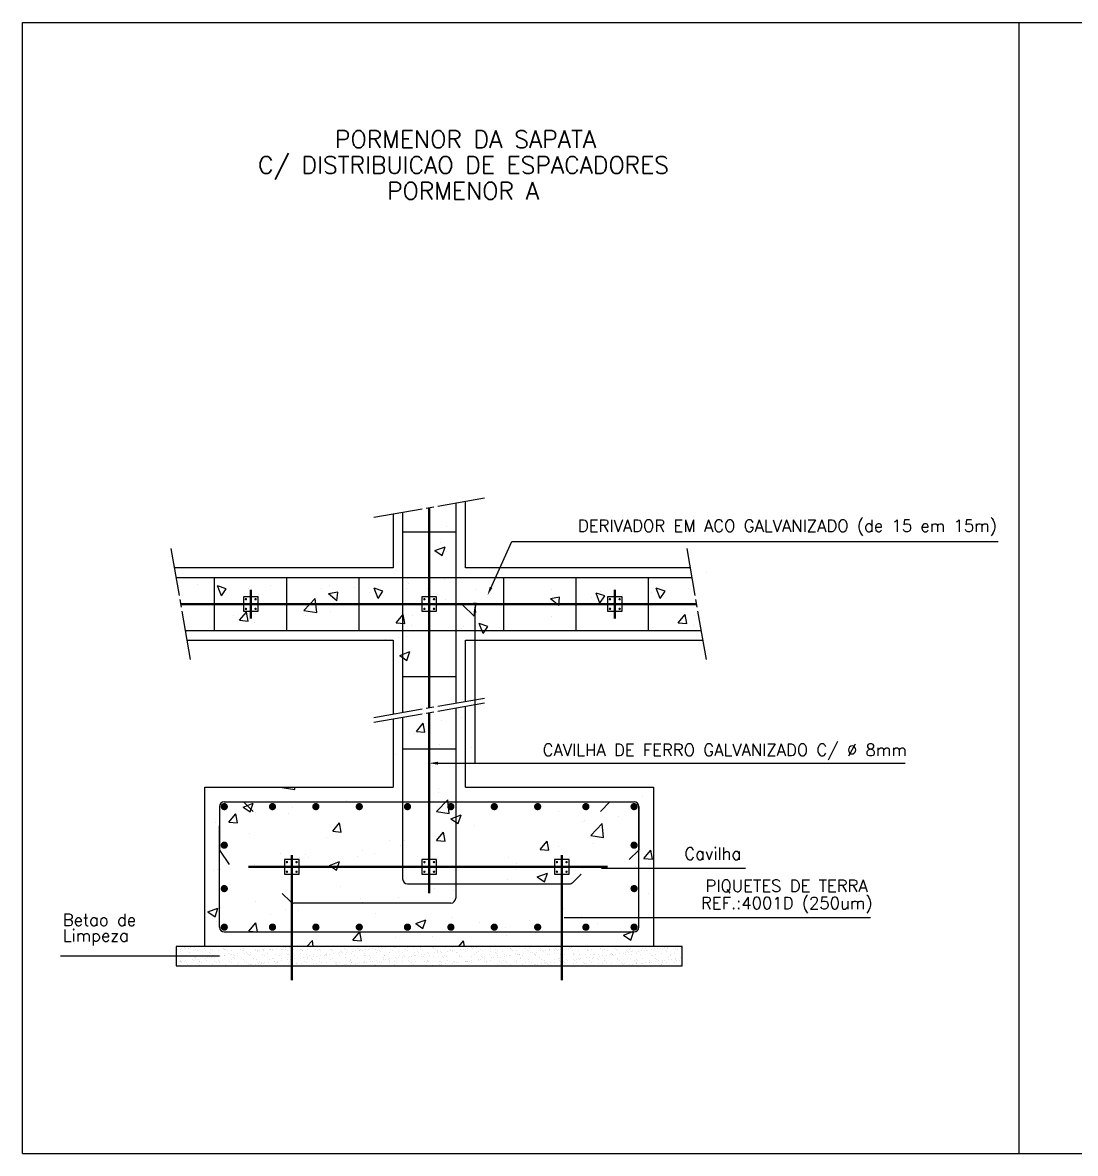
# Model space of a CAD drawing. Extents: x 5721 to 7477, y -2900 to -2449.
# Drawn here: x 6619.7 to 6680.9, y -2715.6 to -2649.9 of the extents above; entities that cross this region are included whole.
import ezdxf
from ezdxf.enums import TextEntityAlignment as Align

# ---------------------------------------------------------------- set-up
doc = ezdxf.new("R2010")
doc.units = 0
doc.header["$LTSCALE"] = 1.7
doc.header["$MEASUREMENT"] = 0
doc.layers.get('0').update_dxf_attribs({"linetype": 'CONTINUOUS'})
doc.styles.add('ROMANS', font='ROMANS.shx', dxfattribs={"width": 0.75})

# ---------------------------------------------------------------- blocks, each defined once
blk = doc.blocks.new('*X14')
at = {"color": 0, "linetype": 'Continuous'}
for p, q in [((-53.69, -22.6), (-53.69, -22.6)), ((-53.17, -23.03), (-53.17, -23.03)), ((-53.13, -22.64), (-53.13, -22.64)), ((-52.87, -22.5), (-52.87, -22.5)), ((-52.71, -22.91), (-52.71, -22.91)), ((-52.2, -22.31), (-52.2, -22.31)), ((-52.01, -22.48), (-52.01, -22.48)), ((-51.52, -22.32), (-51.52, -22.32)), ((-51.14, -23.28), (-51.14, -23.28)), ((-51, -22.25), (-51, -22.25)), ((-50.47, -22.93), (-50.47, -22.93)), ((-50.18, -22.14), (-50.18, -22.14)), ((-50.02, -22.64), (-50.02, -22.64)), ((-49.59, -22.91), (-49.59, -22.91)), ((-49.27, -22), (-49.27, -22)), ((-48.14, -22.4), (-48.14, -22.4)), ((-47.86, -22.89), (-47.86, -22.89)), ((-47.14, -23.31), (-47.14, -23.31)), ((-46.9, -22.63), (-46.9, -22.63)), ((-46.48, -22.9), (-46.48, -22.9)), ((-45.3, -22.91), (-45.3, -22.91)), ((-44.14, -22.43), (-44.14, -22.43)), ((-43.95, -22.6), (-43.95, -22.6)), ((-43.79, -22.63), (-43.79, -22.63)), ((-43.37, -22.9), (-43.37, -22.9)), ((-43.08, -23.4), (-43.08, -23.4)), ((-42.6, -22.81), (-42.6, -22.81)), ((-40.67, -22.62), (-40.67, -22.62)), ((-40.25, -22.89), (-40.25, -22.89)), ((-40.08, -22.52), (-40.08, -22.52)), ((-39.98, -22.78), (-39.98, -22.78)), ((-39.83, -23.37), (-39.83, -23.37)), ((-39.31, -23.3), (-39.31, -23.3)), ((-39.08, -23.43), (-39.08, -23.43)), ((-38.49, -23.19), (-38.49, -23.19)), ((-37.56, -22.62), (-37.56, -22.62)), ((-37.42, -22.79), (-37.42, -22.79)), ((-37.14, -22.88), (-37.14, -22.88)), ((-37.13, -23.01), (-37.13, -23.01)), ((-36.61, -22.94), (-36.61, -22.94)), ((-36.07, -22.56), (-36.07, -22.56)), ((-35.89, -22.72), (-35.89, -22.72)), ((-35.8, -22.84), (-35.8, -22.84)), ((-34.72, -22.69), (-34.72, -22.69)), ((-34.45, -22.61), (-34.45, -22.61)), ((-34.44, -22.66), (-34.44, -22.66)), ((-34.02, -22.88), (-34.02, -22.88)), ((-33.92, -22.59), (-33.92, -22.59)), ((-33.11, -22.48), (-33.11, -22.48)), ((-32.1, -22.66), (-32.1, -22.66)), ((-32.01, -22.64), (-32.01, -22.64)), ((-31.75, -22.3), (-31.75, -22.3)), ((-31.33, -22.6), (-31.33, -22.6)), ((-31.23, -22.24), (-31.23, -22.24)), ((-30.91, -22.87), (-30.91, -22.87)), ((-30.42, -22.13), (-30.42, -22.13)), ((-29.54, -22.67), (-29.54, -22.67)), ((-28.22, -22.6), (-28.22, -22.6)), ((-28.01, -22.68), (-28.01, -22.68)), ((-27.83, -22.85), (-27.83, -22.85)), ((-27.8, -22.87), (-27.8, -22.87)), ((-26.84, -22.57), (-26.84, -22.57)), ((-25.1, -22.59), (-25.1, -22.59)), ((-24.68, -22.86), (-24.68, -22.86)), ((-24.23, -22.54), (-24.23, -22.54)), ((-23.95, -22.77), (-23.95, -22.77)), ((-21.99, -22.59), (-21.99, -22.59)), ((-21.67, -22.55), (-21.67, -22.55)), ((-21.57, -22.86), (-21.57, -22.86)), ((-20.26, -23.44), (-20.26, -23.44)), ((-20.06, -23.35), (-20.06, -23.35)), ((-19.95, -22.8), (-19.95, -22.8)), ((-19.77, -22.97), (-19.77, -22.97)), ((-19.54, -23.29), (-19.54, -23.29)), ((-18.97, -22.45), (-18.97, -22.45)), ((-18.87, -22.58), (-18.87, -22.58)), ((-18.73, -23.18), (-18.73, -23.18)), ((-18.45, -22.85), (-18.45, -22.85)), ((-17.37, -23), (-17.37, -23)), ((-16.85, -22.93), (-16.85, -22.93)), ((-16.76, -22.09), (-16.76, -22.09)), ((-16.35, -22.42), (-16.35, -22.42)), ((-16.04, -22.82), (-16.04, -22.82)), ((-15.89, -22.89), (-15.89, -22.89)), ((-15.76, -22.58), (-15.76, -22.58)), ((-15.34, -22.85), (-15.34, -22.85)), ((-15, -23.36), (-15, -23.36)), ((-14.68, -22.65), (-14.68, -22.65)), ((-14.16, -22.58), (-14.16, -22.58)), ((-13.79, -22.43), (-13.79, -22.43)), ((-13.35, -22.47), (-13.35, -22.47)), ((-12.88, -22.01), (-12.88, -22.01)), ((-12.65, -22.57), (-12.65, -22.57)), ((-12.38, -23.33), (-12.38, -23.33)), ((-12.22, -22.84), (-12.22, -22.84)), ((-11.99, -22.29), (-11.99, -22.29)), ((-11.89, -22.92), (-11.89, -22.92)), ((-11.7, -23.09), (-11.7, -23.09)), ((-11.47, -22.22), (-11.47, -22.22)), ((-11.09, -22.34), (-11.09, -22.34)), ((-10.65, -22.12), (-10.65, -22.12)), ((-9.82, -23.34), (-9.82, -23.34)), ((-9.53, -22.57), (-9.53, -22.57)), ((-9.11, -22.83), (-9.11, -22.83)), ((-8.88, -22.05), (-8.88, -22.05)), ((-8.7, -22.22), (-8.7, -22.22)), ((-8.47, -22.3), (-8.47, -22.3)), ((-7.83, -23.01), (-7.83, -23.01)), ((-7.12, -23.24), (-7.12, -23.24)), ((-6.42, -22.56), (-6.42, -22.56)), ((-6, -22.83), (-6, -22.83)), ((-5.91, -22.31), (-5.91, -22.31)), ((-4.82, -22.13), (-4.82, -22.13)), ((-4.5, -23.21), (-4.5, -23.21)), ((-3.83, -23.05), (-3.83, -23.05)), ((-3.64, -23.22), (-3.64, -23.22)), ((-3.3, -22.55), (-3.3, -22.55)), ((-3.21, -22.22), (-3.21, -22.22)), ((-2.88, -22.82), (-2.88, -22.82)), ((-1.94, -23.22), (-1.94, -23.22)), ((-0.82, -22.17), (-0.82, -22.17)), ((-0.64, -22.34), (-0.64, -22.34)), ((-0.6, -22.18), (-0.6, -22.18)), ((-0.3, -23.34), (-0.3, -23.34)), ((-0.19, -22.55), (-0.19, -22.55)), ((0.22, -23.27), (0.22, -23.27)), ((0.23, -22.82), (0.23, -22.82)), ((0.23, -23.14), (0.23, -23.14)), ((0.76, -23.12), (0.76, -23.12)), ((1.04, -23.17), (1.04, -23.17)), ((1.96, -22.2), (1.96, -22.2)), ((2.39, -22.99), (2.39, -22.99)), ((2.91, -22.92), (2.91, -22.92)), ((2.92, -22.54), (2.92, -22.54)), ((3.24, -22.26), (3.24, -22.26)), ((3.35, -22.81), (3.35, -22.81)), ((3.37, -23.09), (3.37, -23.09)), ((3.73, -22.81), (3.73, -22.81)), ((4.24, -23.17), (4.24, -23.17)), ((4.42, -23.34), (4.42, -23.34)), ((4.66, -22.1), (4.66, -22.1)), ((5.09, -22.63), (5.09, -22.63)), ((5.61, -22.56), (5.61, -22.56)), ((5.93, -23.1), (5.93, -23.1)), ((6.04, -22.54), (6.04, -22.54)), ((6.42, -22.46), (6.42, -22.46)), ((6.46, -22.81), (6.46, -22.81)), ((7.24, -22.29), (7.24, -22.29)), ((7.28, -22.07), (7.28, -22.07)), ((7.43, -22.46), (7.43, -22.46)), ((7.78, -22.28), (7.78, -22.28)), ((8.3, -22.21), (8.3, -22.21)), ((8.3, -23.26), (8.3, -23.26)), ((8.63, -23), (8.63, -23)), ((9.11, -22.1), (9.11, -22.1)), ((9.15, -22.53), (9.15, -22.53)), ((9.57, -22.8), (9.57, -22.8)), ((9.84, -22.08), (9.84, -22.08)), ((11.25, -22.97), (11.25, -22.97)), ((11.3, -22.38), (11.3, -22.38)), ((12.27, -22.53), (12.27, -22.53)), ((12.3, -23.29), (12.3, -23.29)), ((12.69, -22.79), (12.69, -22.79)), ((13.81, -22.98), (13.81, -22.98)), ((15.3, -22.41), (15.3, -22.41)), ((15.38, -22.52), (15.38, -22.52)), ((15.49, -22.58), (15.49, -22.58)), ((15.8, -22.79), (15.8, -22.79)), ((16.36, -23.38), (16.36, -23.38)), ((16.51, -22.89), (16.51, -22.89)), ((18.5, -22.51), (18.5, -22.51)), ((18.92, -22.78), (18.92, -22.78)), ((19.13, -22.85), (19.13, -22.85)), ((19.36, -22.5), (19.36, -22.5)), ((19.47, -23.33), (19.47, -23.33)), ((19.99, -23.26), (19.99, -23.26)), ((20.36, -23.42), (20.36, -23.42)), ((20.8, -23.15), (20.8, -23.15)), ((21.61, -22.51), (21.61, -22.51)), ((21.68, -22.86), (21.68, -22.86)), ((22.03, -22.78), (22.03, -22.78)), ((22.16, -22.97), (22.16, -22.97)), ((22.68, -22.91), (22.68, -22.91)), ((23.37, -22.54), (23.37, -22.54)), ((23.49, -22.8), (23.49, -22.8)), ((23.55, -22.71), (23.55, -22.71)), ((24.39, -22.77), (24.39, -22.77)), ((24.72, -22.5), (24.72, -22.5)), ((24.85, -22.62), (24.85, -22.62)), ((25.15, -22.77), (25.15, -22.77)), ((25.37, -22.55), (25.37, -22.55)), ((26.18, -22.44), (26.18, -22.44)), ((27, -22.73), (27, -22.73)), ((27.43, -22.63), (27.43, -22.63)), ((27.54, -22.27), (27.54, -22.27)), ((27.84, -22.5), (27.84, -22.5)), ((28.06, -22.2), (28.06, -22.2)), ((28.26, -22.77), (28.26, -22.77)), ((28.88, -22.09), (28.88, -22.09)), ((29.56, -22.75), (29.56, -22.75)), ((30.95, -22.49), (30.95, -22.49)), ((31.37, -22.76), (31.37, -22.76)), ((31.43, -22.66), (31.43, -22.66)), ((31.61, -22.83), (31.61, -22.83)), ((32.26, -22.65), (32.26, -22.65)), ((34.07, -22.49), (34.07, -22.49)), ((34.49, -22.75), (34.49, -22.75)), ((34.88, -22.61), (34.88, -22.61)), ((35.49, -22.75), (35.49, -22.75)), ((37.18, -22.48), (37.18, -22.48)), ((37.44, -22.63), (37.44, -22.63)), ((37.6, -22.75), (37.6, -22.75)), ((39.23, -23.32), (39.23, -23.32)), ((39.49, -22.78), (39.49, -22.78)), ((39.67, -22.95), (39.67, -22.95)), ((39.75, -23.25), (39.75, -23.25)), ((40.14, -22.53), (40.14, -22.53)), ((40.29, -22.47), (40.29, -22.47)), ((40.56, -23.14), (40.56, -23.14)), ((40.72, -22.74), (40.72, -22.74)), ((41.92, -22.96), (41.92, -22.96)), ((42.44, -22.89), (42.44, -22.89)), ((42.68, -22.07), (42.68, -22.07)), ((42.76, -22.5), (42.76, -22.5)), ((43.26, -22.79), (43.26, -22.79)), ((43.41, -22.47), (43.41, -22.47)), ((43.55, -22.87), (43.55, -22.87)), ((43.83, -22.74), (43.83, -22.74)), ((44.11, -23.43), (44.11, -23.43)), ((44.61, -22.61), (44.61, -22.61)), ((45.14, -22.54), (45.14, -22.54)), ((45.31, -22.51), (45.31, -22.51)), ((45.95, -22.43), (45.95, -22.43)), ((46.52, -22.46), (46.52, -22.46)), ((46.73, -23.4), (46.73, -23.4)), ((46.94, -22.73), (46.94, -22.73)), ((47.31, -22.25), (47.31, -22.25)), ((47.55, -22.91), (47.55, -22.91)), ((47.74, -23.07), (47.74, -23.07)), ((47.83, -22.18), (47.83, -22.18)), ((48.02, -22.41), (48.02, -22.41)), ((48.64, -22.08), (48.64, -22.08)), ((49.28, -23.41), (49.28, -23.41)), ((49.64, -22.46), (49.64, -22.46)), ((50.06, -22.73), (50.06, -22.73)), ((50.56, -22.03), (50.56, -22.03)), ((50.63, -22.38), (50.63, -22.38)), ((50.74, -22.2), (50.74, -22.2)), ((-53.29, -25.14), (-53.29, -25.14)), ((-53.15, -25.07), (-53.15, -25.07)), ((-53.11, -24.95), (-53.11, -24.95)), ((-52.97, -25.23), (-52.97, -25.23)), ((-52.77, -25.07), (-52.77, -25.07)), ((-52.32, -25.15), (-52.32, -25.15)), ((-51.95, -24.96), (-51.95, -24.96)), ((-51.9, -25.42), (-51.9, -25.42)), ((-51.76, -23.92), (-51.76, -23.92)), ((-51.19, -23.88), (-51.19, -23.88)), ((-50.59, -24.78), (-50.59, -24.78)), ((-50.41, -24.86), (-50.41, -24.86)), ((-50.15, -24.19), (-50.15, -24.19)), ((-50.07, -24.72), (-50.07, -24.72)), ((-49.96, -24.36), (-49.96, -24.36)), ((-49.26, -24.61), (-49.26, -24.61)), ((-49.21, -25.14), (-49.21, -25.14)), ((-49.2, -23.93), (-49.2, -23.93)), ((-49.09, -25.15), (-49.09, -25.15)), ((-48.79, -25.41), (-48.79, -25.41)), ((-48.08, -23.87), (-48.08, -23.87)), ((-47.9, -24.43), (-47.9, -24.43)), ((-47.79, -24.82), (-47.79, -24.82)), ((-47.38, -24.36), (-47.38, -24.36)), ((-46.96, -23.48), (-46.96, -23.48)), ((-46.57, -24.25), (-46.57, -24.25)), ((-46.5, -23.83), (-46.5, -23.83)), ((-46.44, -25.76), (-46.44, -25.76)), ((-46.09, -24.28), (-46.09, -24.28)), ((-46.09, -25.14), (-46.09, -25.14)), ((-45.67, -25.41), (-45.67, -25.41)), ((-45.23, -24.83), (-45.23, -24.83)), ((-45.21, -24.08), (-45.21, -24.08)), ((-45.09, -25.19), (-45.09, -25.19)), ((-44.96, -23.87), (-44.96, -23.87)), ((-44.91, -25.36), (-44.91, -25.36)), ((-44.69, -24.01), (-44.69, -24.01)), ((-43.89, -23.8), (-43.89, -23.8)), ((-43.88, -23.9), (-43.88, -23.9)), ((-43.82, -25.73), (-43.82, -25.73)), ((-42.98, -25.13), (-42.98, -25.13)), ((-42.56, -25.4), (-42.56, -25.4)), ((-42.53, -24.74), (-42.53, -24.74)), ((-42.52, -23.72), (-42.52, -23.72)), ((-42.09, -24.31), (-42.09, -24.31)), ((-42, -23.65), (-42, -23.65)), ((-41.9, -24.48), (-41.9, -24.48)), ((-41.85, -23.86), (-41.85, -23.86)), ((-41.33, -23.81), (-41.33, -23.81)), ((-41.26, -25.74), (-41.26, -25.74)), ((-41.18, -23.55), (-41.18, -23.55)), ((-41.03, -25.28), (-41.03, -25.28)), ((-39.92, -24.7), (-39.92, -24.7)), ((-39.87, -25.13), (-39.87, -25.13)), ((-39.44, -25.39), (-39.44, -25.39)), ((-38.9, -23.6), (-38.9, -23.6)), ((-38.73, -23.86), (-38.73, -23.86)), ((-38.63, -23.71), (-38.63, -23.71)), ((-38.56, -25.64), (-38.56, -25.64)), ((-38.38, -25.77), (-38.38, -25.77)), ((-38.03, -24.4), (-38.03, -24.4)), ((-37.57, -25.66), (-37.57, -25.66)), ((-37.36, -24.72), (-37.36, -24.72)), ((-37.03, -25.31), (-37.03, -25.31)), ((-36.85, -25.48), (-36.85, -25.48)), ((-36.75, -25.12), (-36.75, -25.12)), ((-36.33, -25.39), (-36.33, -25.39)), ((-36.21, -25.48), (-36.21, -25.48)), ((-36.01, -23.68), (-36.01, -23.68)), ((-35.95, -25.61), (-35.95, -25.61)), ((-35.69, -25.41), (-35.69, -25.41)), ((-35.62, -23.85), (-35.62, -23.85)), ((-35.02, -23.52), (-35.02, -23.52)), ((-34.88, -25.31), (-34.88, -25.31)), ((-34.66, -24.62), (-34.66, -24.62)), ((-34.02, -24.43), (-34.02, -24.43)), ((-33.84, -24.6), (-33.84, -24.6)), ((-33.64, -25.11), (-33.64, -25.11)), ((-33.52, -25.13), (-33.52, -25.13)), ((-33.45, -23.69), (-33.45, -23.69)), ((-33.39, -25.62), (-33.39, -25.62)), ((-33.22, -25.38), (-33.22, -25.38)), ((-33, -25.06), (-33, -25.06)), ((-32.97, -25.4), (-32.97, -25.4)), ((-32.51, -23.85), (-32.51, -23.85)), ((-32.19, -24.95), (-32.19, -24.95)), ((-32.04, -24.58), (-32.04, -24.58)), ((-31.02, -23.56), (-31.02, -23.56)), ((-30.83, -23.73), (-30.83, -23.73)), ((-30.83, -24.77), (-30.83, -24.77)), ((-30.75, -23.6), (-30.75, -23.6)), ((-30.69, -25.52), (-30.69, -25.52)), ((-30.52, -25.11), (-30.52, -25.11)), ((-30.31, -24.7), (-30.31, -24.7)), ((-30.1, -25.38), (-30.1, -25.38)), ((-29.96, -24.52), (-29.96, -24.52)), ((-29.5, -24.6), (-29.5, -24.6)), ((-29.48, -24.6), (-29.48, -24.6)), ((-29.39, -23.84), (-29.39, -23.84)), ((-28.97, -25.43), (-28.97, -25.43)), ((-28.78, -25.6), (-28.78, -25.6)), ((-28.14, -24.42), (-28.14, -24.42)), ((-28.13, -23.56), (-28.13, -23.56)), ((-28.07, -25.49), (-28.07, -25.49)), ((-27.62, -24.35), (-27.62, -24.35)), ((-27.41, -25.1), (-27.41, -25.1)), ((-26.99, -25.37), (-26.99, -25.37)), ((-26.96, -23.64), (-26.96, -23.64)), ((-26.8, -24.24), (-26.8, -24.24)), ((-26.78, -24.5), (-26.78, -24.5)), ((-26.28, -23.83), (-26.28, -23.83)), ((-25.96, -24.56), (-25.96, -24.56)), ((-25.78, -24.73), (-25.78, -24.73)), ((-25.57, -23.57), (-25.57, -23.57)), ((-25.51, -25.5), (-25.51, -25.5)), ((-25.45, -24.06), (-25.45, -24.06)), ((-24.93, -23.99), (-24.93, -23.99)), ((-24.91, -25.52), (-24.91, -25.52)), ((-24.3, -25.1), (-24.3, -25.1)), ((-24.16, -24.47), (-24.16, -24.47)), ((-24.11, -23.89), (-24.11, -23.89)), ((-23.87, -25.37), (-23.87, -25.37)), ((-23.16, -23.83), (-23.16, -23.83)), ((-22.96, -23.68), (-22.96, -23.68)), ((-22.87, -23.48), (-22.87, -23.48)), ((-22.81, -25.4), (-22.81, -25.4)), ((-22.77, -23.85), (-22.77, -23.85)), ((-22.75, -23.71), (-22.75, -23.71)), ((-22.23, -23.64), (-22.23, -23.64)), ((-21.9, -24.65), (-21.9, -24.65)), ((-21.6, -24.48), (-21.6, -24.48)), ((-21.42, -23.53), (-21.42, -23.53)), ((-21.18, -25.09), (-21.18, -25.09)), ((-20.91, -25.56), (-20.91, -25.56)), ((-20.76, -25.36), (-20.76, -25.36)), ((-20.72, -25.73), (-20.72, -25.73)), ((-20.19, -25.37), (-20.19, -25.37)), ((-20.05, -23.82), (-20.05, -23.82)), ((-18.9, -23.77), (-18.9, -23.77)), ((-18.9, -24.38), (-18.9, -24.38)), ((-18.62, -25.75), (-18.62, -25.75)), ((-18.07, -25.09), (-18.07, -25.09)), ((-17.9, -24.68), (-17.9, -24.68)), ((-17.81, -25.65), (-17.81, -25.65)), ((-17.72, -24.85), (-17.72, -24.85)), ((-17.7, -23.46), (-17.7, -23.46)), ((-17.65, -25.35), (-17.65, -25.35)), ((-17.64, -25.38), (-17.64, -25.38)), ((-16.93, -23.82), (-16.93, -23.82)), ((-16.85, -25.65), (-16.85, -25.65)), ((-16.45, -25.47), (-16.45, -25.47)), ((-16.29, -24.35), (-16.29, -24.35)), ((-15.93, -25.4), (-15.93, -25.4)), ((-15.12, -25.29), (-15.12, -25.29)), ((-14.95, -25.08), (-14.95, -25.08)), ((-14.93, -25.29), (-14.93, -25.29)), ((-14.89, -23.8), (-14.89, -23.8)), ((-14.71, -23.97), (-14.71, -23.97)), ((-14.53, -25.35), (-14.53, -25.35)), ((-13.84, -24.77), (-13.84, -24.77)), ((-13.82, -23.81), (-13.82, -23.81)), ((-13.76, -25.11), (-13.76, -25.11)), ((-13.73, -24.36), (-13.73, -24.36)), ((-13.24, -25.04), (-13.24, -25.04)), ((-12.84, -25.68), (-12.84, -25.68)), ((-12.42, -24.94), (-12.42, -24.94)), ((-12.32, -25.25), (-12.32, -25.25)), ((-11.84, -25.07), (-11.84, -25.07)), ((-11.42, -25.34), (-11.42, -25.34)), ((-11.06, -24.76), (-11.06, -24.76)), ((-11.03, -24.26), (-11.03, -24.26)), ((-10.83, -23.89), (-10.83, -23.89)), ((-10.71, -23.81), (-10.71, -23.81)), ((-10.54, -24.69), (-10.54, -24.69)), ((-9.84, -24.8), (-9.84, -24.8)), ((-9.76, -25.26), (-9.76, -25.26)), ((-9.73, -24.58), (-9.73, -24.58)), ((-9.65, -24.97), (-9.65, -24.97)), ((-8.78, -25.77), (-8.78, -25.77)), ((-8.72, -25.07), (-8.72, -25.07)), ((-8.41, -24.23), (-8.41, -24.23)), ((-8.37, -24.4), (-8.37, -24.4)), ((-8.3, -25.34), (-8.3, -25.34)), ((-7.85, -24.34), (-7.85, -24.34)), ((-7.59, -23.8), (-7.59, -23.8)), ((-7.06, -25.17), (-7.06, -25.17)), ((-7.04, -24.23), (-7.04, -24.23)), ((-6.83, -23.92), (-6.83, -23.92)), ((-6.65, -24.09), (-6.65, -24.09)), ((-5.85, -24.24), (-5.85, -24.24)), ((-5.78, -24.89), (-5.78, -24.89)), ((-5.68, -24.05), (-5.68, -24.05)), ((-5.61, -25.06), (-5.61, -25.06)), ((-5.19, -25.33), (-5.19, -25.33)), ((-5.16, -23.98), (-5.16, -23.98)), ((-4.48, -23.8), (-4.48, -23.8)), ((-4.44, -25.13), (-4.44, -25.13)), ((-4.35, -23.87), (-4.35, -23.87)), ((-3.15, -24.14), (-3.15, -24.14)), ((-2.99, -23.7), (-2.99, -23.7)), ((-2.77, -24.01), (-2.77, -24.01)), ((-2.5, -25.06), (-2.5, -25.06)), ((-2.47, -23.63), (-2.47, -23.63)), ((-2.07, -25.33), (-2.07, -25.33)), ((-1.88, -25.15), (-1.88, -25.15)), ((-1.78, -24.93), (-1.78, -24.93)), ((-1.66, -23.52), (-1.66, -23.52)), ((-1.59, -25.09), (-1.59, -25.09)), ((-1.36, -23.79), (-1.36, -23.79)), ((-0.53, -24.11), (-0.53, -24.11)), ((0.62, -25.05), (0.62, -25.05)), ((0.82, -25.05), (0.82, -25.05)), ((1.04, -25.32), (1.04, -25.32)), ((1.14, -25.74), (1.14, -25.74)), ((1.23, -24.05), (1.23, -24.05)), ((1.41, -24.22), (1.41, -24.22)), ((1.75, -23.78), (1.75, -23.78)), ((1.96, -25.63), (1.96, -25.63)), ((2.02, -24.12), (2.02, -24.12)), ((2.28, -25.01), (2.28, -25.01)), ((3.32, -25.45), (3.32, -25.45)), ((3.44, -25.02), (3.44, -25.02)), ((3.73, -25.05), (3.73, -25.05)), ((3.84, -25.39), (3.84, -25.39)), ((4.15, -25.32), (4.15, -25.32)), ((4.65, -25.28), (4.65, -25.28)), ((4.73, -24.03), (4.73, -24.03)), ((4.86, -23.78), (4.86, -23.78)), ((5.29, -24.14), (5.29, -24.14)), ((5.99, -25.03), (5.99, -25.03)), ((6.01, -25.1), (6.01, -25.1)), ((6.29, -25.05), (6.29, -25.05)), ((6.47, -25.22), (6.47, -25.22)), ((6.53, -25.03), (6.53, -25.03)), ((6.85, -25.04), (6.85, -25.04)), ((7.27, -25.31), (7.27, -25.31)), ((7.34, -23.99), (7.34, -23.99)), ((7.34, -24.93), (7.34, -24.93)), ((7.98, -23.77), (7.98, -23.77)), ((8.7, -24.75), (8.7, -24.75)), ((8.7, -24.93), (8.7, -24.93)), ((9.22, -24.68), (9.22, -24.68)), ((9.29, -24.17), (9.29, -24.17)), ((9.48, -24.34), (9.48, -24.34)), ((9.9, -24), (9.9, -24)), ((9.96, -25.04), (9.96, -25.04)), ((10.03, -24.57), (10.03, -24.57)), ((10.35, -25.14), (10.35, -25.14)), ((10.38, -25.3), (10.38, -25.3)), ((11.09, -23.77), (11.09, -23.77)), ((11.31, -24.9), (11.31, -24.9)), ((11.39, -24.39), (11.39, -24.39)), ((11.91, -24.32), (11.91, -24.32)), ((12.48, -23.46), (12.48, -23.46)), ((12.6, -23.91), (12.6, -23.91)), ((12.72, -24.22), (12.72, -24.22)), ((13.07, -25.03), (13.07, -25.03)), ((13.35, -24.26), (13.35, -24.26)), ((13.5, -25.3), (13.5, -25.3)), ((13.87, -24.91), (13.87, -24.91)), ((14.08, -24.04), (14.08, -24.04)), ((14.21, -23.76), (14.21, -23.76)), ((14.35, -25.17), (14.35, -25.17)), ((14.53, -25.34), (14.53, -25.34)), ((14.6, -23.97), (14.6, -23.97)), ((15.22, -23.87), (15.22, -23.87)), ((15.42, -23.86), (15.42, -23.86)), ((16.19, -25.02), (16.19, -25.02)), ((16.57, -24.81), (16.57, -24.81)), ((16.61, -25.29), (16.61, -25.29)), ((16.77, -23.68), (16.77, -23.68)), ((17.3, -23.61), (17.3, -23.61)), ((17.32, -23.76), (17.32, -23.76)), ((17.35, -24.29), (17.35, -24.29)), ((17.54, -24.46), (17.54, -24.46)), ((17.78, -23.89), (17.78, -23.89)), ((18.11, -23.51), (18.11, -23.51)), ((18.41, -25.26), (18.41, -25.26)), ((19.19, -24.78), (19.19, -24.78)), ((19.3, -25.02), (19.3, -25.02)), ((19.72, -25.29), (19.72, -25.29)), ((20.44, -23.75), (20.44, -23.75)), ((20.48, -23.79), (20.48, -23.79)), ((20.54, -23.58), (20.54, -23.58)), ((20.54, -25.72), (20.54, -25.72)), ((20.91, -25.73), (20.91, -25.73)), ((21.41, -24.38), (21.41, -24.38)), ((21.72, -25.62), (21.72, -25.62)), ((21.75, -24.79), (21.75, -24.79)), ((22.41, -25.29), (22.41, -25.29)), ((22.42, -25.01), (22.42, -25.01)), ((22.59, -25.46), (22.59, -25.46)), ((22.84, -25.28), (22.84, -25.28)), ((23.08, -25.44), (23.08, -25.44)), ((23.1, -23.76), (23.1, -23.76)), ((23.16, -25.68), (23.16, -25.68)), ((23.55, -23.74), (23.55, -23.74)), ((23.6, -25.37), (23.6, -25.37)), ((24.41, -25.27), (24.41, -25.27)), ((24.42, -23.5), (24.42, -23.5)), ((24.45, -24.69), (24.45, -24.69)), ((25.42, -24.42), (25.42, -24.42)), ((25.53, -25.01), (25.53, -25.01)), ((25.6, -24.58), (25.6, -24.58)), ((25.65, -23.77), (25.65, -23.77)), ((25.72, -25.69), (25.72, -25.69)), ((25.77, -25.09), (25.77, -25.09)), ((25.95, -25.28), (25.95, -25.28)), ((26.29, -25.02), (26.29, -25.02)), ((26.47, -25.38), (26.47, -25.38)), ((26.66, -23.74), (26.66, -23.74)), ((27.07, -24.66), (27.07, -24.66)), ((27.11, -24.91), (27.11, -24.91)), ((28.36, -23.67), (28.36, -23.67)), ((28.42, -23.54), (28.42, -23.54)), ((28.42, -25.6), (28.42, -25.6)), ((28.46, -24.73), (28.46, -24.73)), ((28.61, -23.71), (28.61, -23.71)), ((28.65, -25), (28.65, -25)), ((28.98, -24.66), (28.98, -24.66)), ((29.07, -25.27), (29.07, -25.27)), ((29.48, -24.5), (29.48, -24.5)), ((29.62, -24.67), (29.62, -24.67)), ((29.78, -23.73), (29.78, -23.73)), ((29.8, -24.56), (29.8, -24.56)), ((30.47, -25.42), (30.47, -25.42)), ((30.66, -25.59), (30.66, -25.59)), ((30.97, -23.64), (30.97, -23.64)), ((31.04, -25.56), (31.04, -25.56)), ((31.16, -24.38), (31.16, -24.38)), ((31.68, -24.31), (31.68, -24.31)), ((31.76, -25), (31.76, -25)), ((32.18, -25.26), (32.18, -25.26)), ((32.33, -24.58), (32.33, -24.58)), ((32.48, -23.63), (32.48, -23.63)), ((32.49, -24.2), (32.49, -24.2)), ((32.89, -23.73), (32.89, -23.73)), ((33.48, -24.54), (33.48, -24.54)), ((33.53, -23.65), (33.53, -23.65)), ((33.59, -25.58), (33.59, -25.58)), ((33.66, -24.71), (33.66, -24.71)), ((33.85, -24.02), (33.85, -24.02)), ((34.37, -23.96), (34.37, -23.96)), ((34.53, -25.5), (34.53, -25.5)), ((34.87, -24.99), (34.87, -24.99)), ((34.94, -24.54), (34.94, -24.54)), ((35.18, -23.85), (35.18, -23.85)), ((35.3, -25.26), (35.3, -25.26)), ((36.01, -23.72), (36.01, -23.72)), ((36.23, -23.55), (36.23, -23.55)), ((36.29, -25.48), (36.29, -25.48)), ((36.48, -23.66), (36.48, -23.66)), ((36.54, -23.67), (36.54, -23.67)), ((36.67, -23.83), (36.67, -23.83)), ((37.06, -23.6), (37.06, -23.6)), ((37.5, -24.55), (37.5, -24.55)), ((37.54, -24.63), (37.54, -24.63)), ((37.87, -23.49), (37.87, -23.49)), ((37.99, -24.98), (37.99, -24.98)), ((38.41, -25.25), (38.41, -25.25)), ((38.53, -25.54), (38.53, -25.54)), ((38.72, -25.71), (38.72, -25.71)), ((38.85, -23.52), (38.85, -23.52)), ((38.91, -25.45), (38.91, -25.45)), ((39.12, -23.72), (39.12, -23.72)), ((40.15, -25.78), (40.15, -25.78)), ((40.2, -24.46), (40.2, -24.46)), ((40.54, -23.75), (40.54, -23.75)), ((40.67, -25.72), (40.67, -25.72)), ((41.1, -24.98), (41.1, -24.98)), ((41.41, -23.53), (41.41, -23.53)), ((41.47, -25.46), (41.47, -25.46)), ((41.49, -25.61), (41.49, -25.61)), ((41.52, -25.25), (41.52, -25.25)), ((41.54, -24.66), (41.54, -24.66)), ((41.72, -24.83), (41.72, -24.83)), ((42.23, -23.71), (42.23, -23.71)), ((42.59, -25.63), (42.59, -25.63)), ((42.82, -24.42), (42.82, -24.42)), ((42.84, -25.43), (42.84, -25.43)), ((43.37, -25.36), (43.37, -25.36)), ((44.17, -25.36), (44.17, -25.36)), ((44.18, -25.25), (44.18, -25.25)), ((44.22, -24.97), (44.22, -24.97)), ((44.55, -23.78), (44.55, -23.78)), ((44.64, -25.24), (44.64, -25.24)), ((44.73, -23.95), (44.73, -23.95)), ((45.35, -23.7), (45.35, -23.7)), ((45.38, -24.44), (45.38, -24.44)), ((45.54, -25.07), (45.54, -25.07)), ((45.6, -24.75), (45.6, -24.75)), ((46.06, -25.01), (46.06, -25.01)), ((46.59, -25.66), (46.59, -25.66)), ((46.79, -25.33), (46.79, -25.33)), ((46.87, -24.9), (46.87, -24.9)), ((47.33, -24.97), (47.33, -24.97)), ((47.75, -25.24), (47.75, -25.24)), ((48.08, -24.34), (48.08, -24.34)), ((48.23, -24.72), (48.23, -24.72)), ((48.46, -23.7), (48.46, -23.7)), ((48.61, -23.87), (48.61, -23.87)), ((48.75, -24.65), (48.75, -24.65)), ((49.35, -25.34), (49.35, -25.34)), ((49.56, -24.54), (49.56, -24.54)), ((49.6, -24.78), (49.6, -24.78)), ((49.79, -24.95), (49.79, -24.95)), ((50.44, -24.96), (50.44, -24.96)), ((50.66, -25.75), (50.66, -25.75)), ((50.7, -24.3), (50.7, -24.3)), ((50.87, -25.23), (50.87, -25.23)), ((50.92, -24.37), (50.92, -24.37)), ((-51.7, -25.84), (-51.7, -25.84)), ((-49.14, -25.86), (-49.14, -25.86)), ((-38.9, -25.84), (-38.9, -25.84)), ((-19.14, -25.82), (-19.14, -25.82)), ((-12.66, -25.85), (-12.66, -25.85)), ((-4.78, -25.8), (-4.78, -25.8)), ((-4.6, -25.97), (-4.6, -25.97)), ((-0.73, -25.99), (-0.73, -25.99)), ((-0.72, -25.89), (-0.72, -25.89)), ((0.62, -25.81), (0.62, -25.81)), ((3.28, -25.93), (3.28, -25.93)), ((4.79, -25.95), (4.79, -25.95)), ((7.41, -25.92), (7.41, -25.92)), ((9.96, -25.93), (9.96, -25.93)), ((12.67, -25.83), (12.67, -25.83)), ((15.28, -25.8), (15.28, -25.8)), ((17.84, -25.81), (17.84, -25.81)), ((19.03, -25.98), (19.03, -25.98)), ((20.39, -25.8), (20.39, -25.8)), ((38.79, -25.96), (38.79, -25.96)), ((46.78, -25.83), (46.78, -25.83))]:
    blk.add_line(p, q, dxfattribs=at)

msp = doc.modelspace()

# ---------------------------------------------------------------- linework, layer by layer
at = {"color": 2}
for p, q in [((6619.749, -2649.923), (6898.749, -2649.923)), ((6619.749, -2715.617), (6619.749, -2649.923)), ((6677.653, -2715.617), (6677.653, -2649.923)), ((6619.749, -2715.617), (6787.749, -2715.617)), ((6619.749, -2715.617), (6677.653, -2715.617))]:
    msp.add_line(p, q, dxfattribs=at)
at = {"color": 3}
for p, q in [((6643.867, -2678.016), (6646.595, -2677.541)), ((6640.151, -2678.662), (6642.971, -2678.172)), ((6643.202, -2678.131), (6643.635, -2678.056)), ((6645.474, -2681.603), (6645.474, -2677.736)), ((6641.272, -2678.467), (6641.272, -2681.603)), ((6628.86, -2683.211), (6628.385, -2680.483)), ((6658.835, -2683.211), (6658.361, -2680.483)), ((6641.272, -2681.603), (6628.58, -2681.603)), ((6658.556, -2681.603), (6645.474, -2681.603)), ((6628.975, -2683.875), (6628.9, -2683.442)), ((6658.951, -2683.875), (6658.875, -2683.442)), ((6629.506, -2686.926), (6629.015, -2684.107)), ((6659.481, -2686.926), (6658.991, -2684.107)), ((6629.311, -2685.806), (6641.272, -2685.806)), ((6641.272, -2685.806), (6641.272, -2690.093)), ((6645.474, -2689.362), (6645.474, -2685.806)), ((6645.474, -2685.806), (6659.286, -2685.806)), ((6643.867, -2689.642), (6646.595, -2689.167)), ((6643.867, -2689.922), (6646.595, -2689.447)), ((6640.151, -2690.288), (6642.971, -2689.798)), ((6640.151, -2690.568), (6642.971, -2690.078)), ((6643.202, -2689.757), (6643.635, -2689.682)), ((6643.202, -2690.037), (6643.635, -2689.962)), ((6645.474, -2694.35), (6645.474, -2689.642)), ((6641.272, -2690.373), (6641.272, -2694.35)), ((6630.346, -2703.595), (6630.346, -2694.35)), ((6630.346, -2694.35), (6641.272, -2694.35)), ((6645.474, -2694.35), (6656.4, -2694.35)), ((6656.4, -2694.35), (6656.4, -2703.595)), ((6628.665, -2703.595), (6628.665, -2704.715)), ((6658.081, -2703.595), (6628.665, -2703.595)), ((6658.081, -2704.715), (6658.081, -2703.595)), ((6631.187, -2704.155), (6621.942, -2704.155)), ((6628.665, -2704.715), (6658.081, -2704.715))]:
    msp.add_line(p, q, dxfattribs=at)
for p, q in [((6644.914, -2677.834), (6644.914, -2689.46)), ((6641.832, -2678.369), (6641.832, -2689.996)), ((6641.832, -2679.502), (6644.914, -2679.502)), ((6628.678, -2682.164), (6658.653, -2682.164)), ((6630.907, -2685.245), (6630.907, -2682.164)), ((6635.109, -2685.245), (6635.109, -2682.164)), ((6639.311, -2685.245), (6639.311, -2682.164)), ((6641.832, -2682.164), (6641.832, -2689.996)), ((6644.914, -2682.164), (6644.914, -2689.46)), ((6647.715, -2685.245), (6647.715, -2682.164)), ((6651.917, -2685.245), (6651.917, -2682.164)), ((6656.12, -2685.245), (6656.12, -2682.164)), ((6629.213, -2685.245), (6659.189, -2685.245)), ((6641.832, -2687.907), (6644.914, -2687.907)), ((6644.914, -2689.74), (6644.914, -2700.793)), ((6641.832, -2690.276), (6641.832, -2699.673)), ((6641.832, -2692.109), (6644.914, -2692.109)), ((6631.467, -2695.19), (6655.279, -2695.19)), ((6633.148, -2695.751), (6632.587, -2695.19)), ((6653.318, -2695.751), (6653.878, -2695.19)), ((6631.187, -2695.471), (6631.187, -2697.992)), ((6655.559, -2702.474), (6655.559, -2695.471)), ((6655.559, -2695.471), (6655.559, -2697.992)), ((6631.187, -2702.474), (6631.187, -2696.591)), ((6631.187, -2697.992), (6631.747, -2698.832)), ((6655.559, -2697.992), (6654.999, -2698.552)), ((6642.112, -2699.953), (6651.521, -2699.953)), ((6651.719, -2699.871), (6652.198, -2699.393)), ((6635.307, -2700.991), (6634.829, -2700.513)), ((6644.634, -2701.073), (6635.505, -2701.073)), ((6631.467, -2702.754), (6655.279, -2702.754))]:
    msp.add_line(p, q)
at = {"color": 4, "linetype": 'Continuous'}
for p, q in [((6644.36, -2679.215), (6644.36, -2679.215)), ((6644.05, -2680.109), (6644.05, -2680.109)), ((6643.707, -2680.598), (6644.295, -2680.372)), ((6643.707, -2680.598), (6644.125, -2680.88)), ((6644.125, -2680.88), (6644.295, -2680.372)), ((6644.406, -2680.645), (6644.406, -2680.645)), ((6641.45, -2681.775), (6641.45, -2681.775)), ((6644.253, -2682.252), (6644.253, -2682.252)), ((6644.957, -2681.852), (6644.957, -2681.852)), ((6659.459, -2681.85), (6659.459, -2681.85)), ((6629.919, -2682.577), (6629.919, -2682.577)), ((6630.813, -2682.887), (6630.813, -2682.887)), ((6631.302, -2683.23), (6631.076, -2682.642)), ((6631.584, -2682.812), (6631.076, -2682.642)), ((6631.302, -2683.23), (6631.584, -2682.812)), ((6632.886, -2682.773), (6632.886, -2682.773)), ((6632.956, -2682.684), (6632.956, -2682.684)), ((6634.147, -2682.633), (6634.147, -2682.633)), ((6637.088, -2682.773), (6637.088, -2682.773)), ((6637.606, -2682.598), (6637.606, -2682.598)), ((6639.023, -2682.717), (6639.023, -2682.717)), ((6640.689, -2682.953), (6640.181, -2682.782)), ((6640.407, -2683.371), (6640.181, -2682.782)), ((6640.454, -2682.671), (6640.454, -2682.671)), ((6642.061, -2682.824), (6642.061, -2682.824)), ((6642.149, -2682.529), (6642.149, -2682.529)), ((6643.251, -2682.773), (6643.251, -2682.773)), ((6646.049, -2682.875), (6646.049, -2682.875)), ((6650.493, -2682.879), (6650.493, -2682.879)), ((6657.077, -2682.953), (6656.57, -2682.782)), ((6656.795, -2683.371), (6656.57, -2682.782)), ((6658.45, -2682.824), (6658.45, -2682.824)), ((6636.096, -2684.072), (6636.75, -2683.389)), ((6636.843, -2684.188), (6636.75, -2683.389)), ((6638.057, -2683.013), (6637.531, -2683.11)), ((6638.013, -2683.515), (6637.531, -2683.11)), ((6638.013, -2683.515), (6638.057, -2683.013)), ((6639.917, -2683.027), (6639.917, -2683.027)), ((6640.407, -2683.371), (6640.689, -2682.953)), ((6644.304, -2683.443), (6644.304, -2683.443)), ((6650.944, -2683.293), (6650.417, -2683.39)), ((6650.9, -2683.795), (6650.417, -2683.39)), ((6650.9, -2683.795), (6650.944, -2683.293)), ((6651.91, -2682.997), (6651.91, -2682.997)), ((6652.804, -2683.308), (6652.804, -2683.308)), ((6653.576, -2683.233), (6653.068, -2683.062)), ((6653.294, -2683.651), (6653.068, -2683.062)), ((6653.294, -2683.651), (6653.576, -2683.233)), ((6653.34, -2682.951), (6653.34, -2682.951)), ((6656.306, -2683.027), (6656.306, -2683.027)), ((6656.795, -2683.371), (6657.077, -2682.953)), ((6632.356, -2684.648), (6632.761, -2684.165)), ((6632.859, -2684.692), (6632.761, -2684.165)), ((6633.273, -2684.241), (6633.273, -2684.241)), ((6636.096, -2684.072), (6636.843, -2684.188)), ((6637.619, -2684.139), (6637.619, -2684.139)), ((6646.097, -2683.651), (6645.299, -2683.744)), ((6645.981, -2684.398), (6645.299, -2683.744)), ((6645.981, -2684.398), (6646.097, -2683.651)), ((6659.057, -2684.063), (6659.057, -2684.063)), ((6632.013, -2684.381), (6632.013, -2684.381)), ((6632.356, -2684.648), (6632.859, -2684.692)), ((6633.233, -2684.788), (6633.233, -2684.788)), ((6636.215, -2684.381), (6636.215, -2684.381)), ((6641.461, -2684.788), (6641.866, -2684.305)), ((6641.461, -2684.788), (6641.963, -2684.832)), ((6641.963, -2684.832), (6641.866, -2684.305)), ((6642.378, -2684.381), (6642.378, -2684.381)), ((6646.783, -2684.997), (6646.275, -2684.827)), ((6646.501, -2685.415), (6646.275, -2684.827)), ((6650.505, -2684.42), (6650.505, -2684.42)), ((6657.849, -2684.788), (6658.255, -2684.305)), ((6657.849, -2684.788), (6658.352, -2684.832)), ((6658.352, -2684.832), (6658.255, -2684.305)), ((6658.766, -2684.381), (6658.766, -2684.381)), ((6642.042, -2685.567), (6642.042, -2685.567)), ((6642.338, -2684.928), (6642.338, -2684.928)), ((6645.225, -2685.148), (6645.225, -2685.148)), ((6645.376, -2685.035), (6645.376, -2685.035)), ((6646.501, -2685.415), (6646.783, -2684.997)), ((6658.727, -2684.928), (6658.727, -2684.928)), ((6640.857, -2685.742), (6640.857, -2685.742)), ((6641.583, -2685.627), (6641.583, -2685.627)), ((6641.662, -2686.693), (6642.25, -2686.467)), ((6641.662, -2686.693), (6642.08, -2686.975)), ((6642.08, -2686.975), (6642.25, -2686.467)), ((6643.014, -2689.864), (6643.014, -2689.864)), ((6643.117, -2690.035), (6643.117, -2690.035)), ((6642.627, -2691.11), (6643.032, -2690.627)), ((6643.129, -2691.154), (6643.032, -2690.627)), ((6644.1, -2690.439), (6644.1, -2690.439)), ((6645.228, -2690.266), (6645.228, -2690.266)), ((6642.513, -2691.205), (6642.513, -2691.205)), ((6642.627, -2691.11), (6643.129, -2691.154)), ((6643.998, -2691.836), (6643.998, -2691.836)), ((6645.847, -2692.011), (6645.847, -2692.011)), ((6641.426, -2692.417), (6641.426, -2692.417)), ((6643.556, -2693.137), (6643.556, -2693.137)), ((6634.824, -2694.36), (6634.833, -2694.35)), ((6634.824, -2694.36), (6635.571, -2694.476)), ((6635.571, -2694.476), (6635.557, -2694.35)), ((6643.895, -2694.634), (6643.895, -2694.634)), ((6643.9, -2694.394), (6643.9, -2694.394)), ((6632.555, -2695.498), (6633.144, -2695.272)), ((6632.974, -2695.78), (6633.144, -2695.272)), ((6638.592, -2695.093), (6638.592, -2695.093)), ((6639.58, -2695.226), (6639.58, -2695.226)), ((6643.793, -2695.751), (6644.448, -2695.068)), ((6644.541, -2695.867), (6644.448, -2695.068)), ((6655.782, -2694.908), (6655.782, -2694.908)), ((6631.737, -2696.377), (6632.142, -2695.894)), ((6632.239, -2696.421), (6632.142, -2695.894)), ((6632.555, -2695.498), (6632.974, -2695.78)), ((6633.305, -2695.789), (6633.305, -2695.789)), ((6635.215, -2695.856), (6635.215, -2695.856)), ((6635.409, -2695.512), (6635.409, -2695.512)), ((6643.793, -2695.751), (6644.541, -2695.867)), ((6644.634, -2696.171), (6645.222, -2695.945)), ((6645.052, -2696.453), (6645.222, -2695.945)), ((6650.881, -2695.749), (6650.881, -2695.749)), ((6654.388, -2696.037), (6654.388, -2696.037)), ((6630.97, -2696.394), (6630.97, -2696.394)), ((6631.737, -2696.377), (6632.239, -2696.421)), ((6637.765, -2696.904), (6638.17, -2696.421)), ((6638.267, -2696.948), (6638.17, -2696.421)), ((6644.634, -2696.171), (6645.052, -2696.453)), ((6645.98, -2696.59), (6645.98, -2696.59)), ((6652.284, -2696.314), (6652.284, -2696.314)), ((6652.403, -2696.263), (6652.403, -2696.263)), ((6652.763, -2697.142), (6653.417, -2696.46)), ((6653.51, -2697.258), (6653.417, -2696.46)), ((6632.946, -2697.052), (6632.946, -2697.052)), ((6637.433, -2697.242), (6637.433, -2697.242)), ((6637.765, -2696.904), (6638.267, -2696.948)), ((6643.793, -2697.432), (6644.198, -2696.949)), ((6644.296, -2697.475), (6644.198, -2696.949)), ((6652.763, -2697.142), (6653.51, -2697.258)), ((6639.478, -2698.023), (6639.478, -2698.023)), ((6641.079, -2697.432), (6641.079, -2697.432)), ((6641.689, -2697.709), (6641.689, -2697.709)), ((6641.919, -2697.432), (6641.919, -2697.432)), ((6643.793, -2697.432), (6644.296, -2697.475)), ((6643.793, -2697.432), (6643.793, -2697.432)), ((6643.793, -2697.432), (6643.793, -2697.432)), ((6649.821, -2697.959), (6650.226, -2697.476)), ((6649.821, -2697.959), (6650.324, -2698.003)), ((6650.324, -2698.003), (6650.226, -2697.476)), ((6650.892, -2697.811), (6650.892, -2697.811)), ((6652.895, -2697.594), (6652.895, -2697.594)), ((6655.378, -2698), (6655.378, -2698)), ((6655.849, -2698.486), (6656.255, -2698.003)), ((6656.352, -2698.53), (6656.255, -2698.003)), ((6634.718, -2698.181), (6634.718, -2698.181)), ((6635.113, -2698.653), (6635.113, -2698.653)), ((6636.177, -2698.273), (6636.177, -2698.273)), ((6636.381, -2698.407), (6636.381, -2698.407)), ((6637.572, -2698.882), (6638.161, -2698.656)), ((6637.99, -2699.164), (6638.161, -2698.656)), ((6639.205, -2698.371), (6639.205, -2698.371)), ((6640.19, -2698.17), (6640.19, -2698.17)), ((6647.994, -2698.436), (6647.994, -2698.436)), ((6655.849, -2698.486), (6656.352, -2698.53)), ((6630.868, -2699.191), (6630.868, -2699.191)), ((6631.095, -2699.103), (6631.095, -2699.103)), ((6631.276, -2699.114), (6631.276, -2699.114)), ((6633.198, -2698.826), (6633.198, -2698.826)), ((6637.572, -2698.882), (6637.99, -2699.164)), ((6648.417, -2699.151), (6648.417, -2699.151)), ((6648.463, -2698.79), (6648.463, -2698.79)), ((6649.65, -2699.555), (6650.239, -2699.329)), ((6650.068, -2699.837), (6650.239, -2699.329)), ((6652.177, -2699.351), (6652.177, -2699.351)), ((6652.301, -2699.061), (6652.301, -2699.061)), ((6652.664, -2698.94), (6652.664, -2698.94)), ((6655.36, -2698.932), (6655.36, -2698.932)), ((6647.936, -2699.691), (6647.936, -2699.691)), ((6649.65, -2699.555), (6650.068, -2699.837)), ((6650.073, -2699.628), (6650.073, -2699.628)), ((6638.191, -2700.118), (6638.191, -2700.118)), ((6643.691, -2700.229), (6643.691, -2700.229)), ((6644.765, -2700.327), (6644.765, -2700.327)), ((6656.105, -2700.535), (6656.105, -2700.535)), ((6631.274, -2701.324), (6631.274, -2701.324)), ((6633.29, -2700.959), (6633.29, -2700.959)), ((6639.376, -2700.821), (6639.376, -2700.821)), ((6639.478, -2701.023), (6639.478, -2701.023)), ((6641.582, -2700.746), (6641.582, -2700.746)), ((6630.511, -2701.592), (6631.099, -2701.366)), ((6630.511, -2701.592), (6630.929, -2701.874)), ((6630.766, -2701.989), (6630.766, -2701.989)), ((6630.929, -2701.874), (6631.099, -2701.366)), ((6634.171, -2701.722), (6634.171, -2701.722)), ((6635.011, -2701.451), (6635.011, -2701.451)), ((6635.761, -2701.514), (6635.761, -2701.514)), ((6640.247, -2701.704), (6640.247, -2701.704)), ((6644.733, -2701.893), (6644.733, -2701.893)), ((6651.203, -2701.377), (6651.203, -2701.377)), ((6652.199, -2701.859), (6652.199, -2701.859)), ((6630.988, -2702.141), (6630.988, -2702.141)), ((6632.903, -2702.698), (6633.308, -2702.216)), ((6633.405, -2702.742), (6633.308, -2702.216)), ((6642.589, -2702.265), (6643.177, -2702.039)), ((6642.589, -2702.265), (6643.007, -2702.547)), ((6643.007, -2702.547), (6643.177, -2702.039)), ((6646.302, -2702.218), (6646.302, -2702.218)), ((6647.834, -2702.489), (6647.834, -2702.489)), ((6649.22, -2702.083), (6649.22, -2702.083)), ((6653.149, -2702.247), (6653.149, -2702.247)), ((6632.903, -2702.698), (6633.405, -2702.742)), ((6636.267, -2703.595), (6636.593, -2703.255)), ((6636.632, -2703.595), (6636.593, -2703.255)), ((6638.931, -2703.226), (6639.336, -2702.743)), ((6638.931, -2703.226), (6639.434, -2703.27)), ((6639.434, -2703.27), (6639.336, -2702.743)), ((6641.401, -2703.059), (6641.401, -2703.059)), ((6643.589, -2703.027), (6643.589, -2703.027)), ((6645.092, -2703.595), (6645.364, -2703.27)), ((6645.424, -2703.595), (6645.364, -2703.27)), ((6647.862, -2702.943), (6647.862, -2702.943)), ((6649.966, -2702.666), (6649.966, -2702.666)), ((6654.667, -2702.938), (6655.255, -2702.713)), ((6654.667, -2702.938), (6655.085, -2703.22)), ((6655.085, -2703.22), (6655.255, -2702.713))]:
    msp.add_line(p, q, dxfattribs=at)
at = {"color": 2, "linetype": 'Continuous'}
for p, q in [((6646.932, -2682.815), (6648.17, -2680.063)), ((6648.17, -2680.063), (6676.43, -2680.063)), ((6633.466, -2683.152), (6633.466, -2683.152)), ((6637.668, -2683.152), (6637.668, -2683.152)), ((6643.831, -2683.152), (6643.831, -2683.152)), ((6654.617, -2683.152), (6654.617, -2683.152)), ((6632.587, -2684.009), (6632.587, -2684.009)), ((6642.952, -2684.009), (6642.952, -2684.009)), ((6646.034, -2684.125), (6646.034, -2692.949)), ((6653.738, -2684.009), (6653.738, -2684.009)), ((6643.793, -2692.949), (6644.494, -2692.949)), ((6644.494, -2692.949), (6671.037, -2692.949)), ((6635.847, -2698.42), (6635.847, -2698.42)), ((6643.831, -2698.42), (6643.831, -2698.42)), ((6651.535, -2698.42), (6651.535, -2698.42)), ((6634.968, -2699.277), (6634.968, -2699.277)), ((6642.952, -2699.277), (6642.952, -2699.277)), ((6650.656, -2699.277), (6650.656, -2699.277)), ((6653.388, -2699.045), (6661.761, -2699.045)), ((6651.217, -2701.914), (6669.006, -2701.914))]:
    msp.add_line(p, q, dxfattribs=at)
at = {"const_width": 0.14}
for points in [[(6643.373, -2678.102), (6643.373, -2689.728)], [(6633.008, -2684.545), (6633.008, -2682.864)], [(6643.373, -2682.864), (6643.373, -2689.728)], [(6654.159, -2684.545), (6654.159, -2682.864)], [(6628.945, -2683.704), (6658.921, -2683.704)], [(6643.373, -2690.008), (6643.373, -2700.513)], [(6635.389, -2698.272), (6635.389, -2705.556)], [(6651.077, -2698.272), (6651.077, -2705.556)], [(6632.868, -2698.972), (6653.738, -2698.972)]]:
    msp.add_lwpolyline(points, dxfattribs=at)
at = {"color": 2}
for points in [[(6632.587, -2683.284), (6632.587, -2684.125), (6633.428, -2684.125), (6633.428, -2683.284)], [(6642.953, -2683.284), (6642.953, -2684.125), (6643.793, -2684.125), (6643.793, -2683.284)], [(6653.738, -2683.284), (6653.738, -2684.125), (6654.579, -2684.125), (6654.579, -2683.284)], [(6634.969, -2698.552), (6634.969, -2699.393), (6635.809, -2699.393), (6635.809, -2698.552)], [(6642.953, -2698.552), (6642.953, -2699.393), (6643.793, -2699.393), (6643.793, -2698.552)], [(6650.657, -2698.552), (6650.657, -2699.393), (6651.497, -2699.393), (6651.497, -2698.552)]]:
    msp.add_lwpolyline(points, close=True, dxfattribs=at)
at = {"color": 2, "const_width": 0.07}
for points in [[(6632.692, -2683.424, 1), (6632.762, -2683.424, 1)], [(6633.253, -2683.424, 1), (6633.323, -2683.424, 1)], [(6643.058, -2683.424, 1), (6643.128, -2683.424, 1)], [(6643.618, -2683.424, 1), (6643.688, -2683.424, 1)], [(6653.843, -2683.424, 1), (6653.913, -2683.424, 1)], [(6654.404, -2683.424, 1), (6654.474, -2683.424, 1)], [(6632.692, -2683.985, 1), (6632.762, -2683.985, 1)], [(6633.253, -2683.985, 1), (6633.323, -2683.985, 1)], [(6643.058, -2683.985, 1), (6643.128, -2683.985, 1)], [(6643.618, -2683.985, 1), (6643.688, -2683.985, 1)], [(6653.843, -2683.985, 1), (6653.913, -2683.985, 1)], [(6654.404, -2683.985, 1), (6654.474, -2683.985, 1)], [(6635.074, -2698.692, 1), (6635.144, -2698.692, 1)], [(6635.634, -2698.692, 1), (6635.704, -2698.692, 1)], [(6643.058, -2698.692, 1), (6643.128, -2698.692, 1)], [(6643.618, -2698.692, 1), (6643.688, -2698.692, 1)], [(6650.762, -2698.692, 1), (6650.832, -2698.692, 1)], [(6651.322, -2698.692, 1), (6651.392, -2698.692, 1)], [(6635.074, -2699.252, 1), (6635.144, -2699.252, 1)], [(6635.634, -2699.252, 1), (6635.704, -2699.252, 1)], [(6643.058, -2699.252, 1), (6643.128, -2699.252, 1)], [(6643.618, -2699.252, 1), (6643.688, -2699.252, 1)], [(6650.762, -2699.252, 1), (6650.832, -2699.252, 1)], [(6651.322, -2699.252, 1), (6651.392, -2699.252, 1)]]:
    msp.add_lwpolyline(points, format="xyb", close=True, dxfattribs=at)
at = {"const_width": 0.21}
for points in [[(6631.362, -2695.471, 1), (6631.572, -2695.471, 1)], [(6634.163, -2695.471, 1), (6634.373, -2695.471, 1)], [(6636.685, -2695.471, 1), (6636.895, -2695.471, 1)], [(6639.206, -2695.471, 1), (6639.416, -2695.471, 1)], [(6642.007, -2695.471, 1), (6642.217, -2695.471, 1)], [(6644.529, -2695.471, 1), (6644.739, -2695.471, 1)], [(6647.05, -2695.471, 1), (6647.26, -2695.471, 1)], [(6649.571, -2695.471, 1), (6649.781, -2695.471, 1)], [(6652.373, -2695.471, 1), (6652.583, -2695.471, 1)], [(6655.174, -2695.471, 1), (6655.384, -2695.471, 1)], [(6631.362, -2697.712, 1), (6631.572, -2697.712, 1)], [(6655.174, -2697.712, 1), (6655.384, -2697.712, 1)], [(6631.362, -2700.233, 1), (6631.572, -2700.233, 1)], [(6655.174, -2700.233, 1), (6655.384, -2700.233, 1)], [(6631.362, -2702.474, 1), (6631.572, -2702.474, 1)], [(6634.163, -2702.474, 1), (6634.373, -2702.474, 1)], [(6636.685, -2702.474, 1), (6636.895, -2702.474, 1)], [(6639.206, -2702.474, 1), (6639.416, -2702.474, 1)], [(6642.007, -2702.474, 1), (6642.217, -2702.474, 1)], [(6644.529, -2702.474, 1), (6644.739, -2702.474, 1)], [(6647.05, -2702.474, 1), (6647.26, -2702.474, 1)], [(6649.571, -2702.474, 1), (6649.781, -2702.474, 1)], [(6652.373, -2702.474, 1), (6652.583, -2702.474, 1)], [(6655.174, -2702.474, 1), (6655.384, -2702.474, 1)]]:
    msp.add_lwpolyline(points, format="xyb", close=True, dxfattribs=at)
for centre, start, end in [((6631.467, -2695.471), 90, 180), ((6655.279, -2695.471), 0, 90), ((6642.112, -2699.673), 180, 270), ((6651.521, -2699.673), 270, 315), ((6635.505, -2700.793), 225, 270), ((6644.634, -2700.793), 270, 0), ((6631.467, -2702.474), 180, 270), ((6655.279, -2702.474), 270, 0)]:
    msp.add_arc(centre, 0.28, start, end)
at = {"color": 2, "linetype": 'Continuous'}
for points in [[(6646.89, -2682.704), (6647.043, -2682.773), (6646.759, -2683.199)], [(6646.118, -2684.209), (6645.95, -2684.209), (6646.034, -2683.704)], [(6643.877, -2692.865), (6643.877, -2693.033), (6643.373, -2692.949)]]:
    msp.add_solid(points, dxfattribs=at)

# ---------------------------------------------------------------- block references
at = {"color": 3, "linetype": 'Continuous', "xscale": 0.2801452499988954, "yscale": 0.2801452500000323, "zscale": 0.28014525}
msp.add_blockref('*X14', (6643.793, -2697.432), dxfattribs=at)

# ---------------------------------------------------------------- texts
at = {"style": 'ROMANS'}
for s, p in [('PORMENOR DA SAPATA', (6645.487, -2656.697)), ('C/ DISTRIBUICAO DE ESPACADORES', (6645.368, -2658.269)), ('PORMENOR A', (6645.344, -2659.697))]:
    msp.add_text(s, height=1, dxfattribs=at).set_placement(p, align=Align.MIDDLE)
at = {"color": 2, "style": 'ROMANS'}
for s, height, p in [('DERIVADOR EM ACO GALVANIZADO (de 15 em 15m)', 0.70036, (6676.357, -2679.502)), ('CAVILHA DE FERRO GALVANIZADO C/ %%C 8mm', 0.70036, (6671.127, -2692.529)), ('Cavilha', 0.7004, (6661.501, -2698.554)), ('PIQUETES DE TERRA', 0.70036, (6668.853, -2700.424)), ('REF.:4001D (250um)', 0.70036, (6669.133, -2701.424))]:
    msp.add_text(s, height=height, dxfattribs=at).set_placement(p, align=Align.RIGHT)
for s, p in [('Betao de', (6622.082, -2702.404)), ('Limpeza', (6622.082, -2703.311))]:
    msp.add_text(s, height=0.7004, dxfattribs=at).set_placement(p)

doc.saveas('drawing.dxf')
